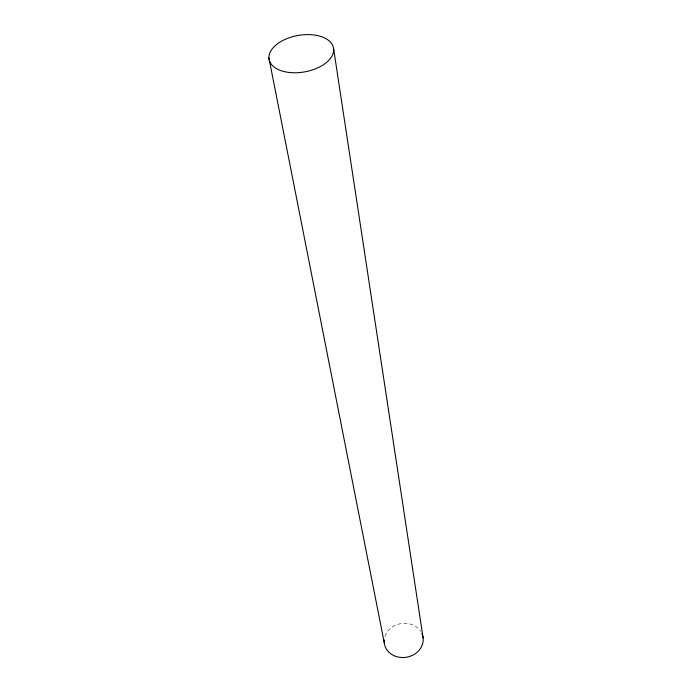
<?xml version="1.0" encoding="UTF-8"?>
<svg xmlns="http://www.w3.org/2000/svg" width="692" height="692" viewBox="0 0 692 692"><rect width="100%" height="100%" fill="white"/><g stroke="black" fill="none" stroke-linecap="round" stroke-linejoin="round"><path stroke-width="0.52" stroke-dasharray="3.46 2.59" d="M384.951 636.406A19.592 17.04 -9.9 0 1 401.395 623.535A19.592 17.04 -9.9 0 1 420.632 631.225"/><path stroke-width="1.04" d="M268.894 57.912L384.233 642.617M333.63 48.838A32.732 18.52 -9.9 0 1 286.678 72.098A32.732 18.52 -9.9 0 1 283.547 40.119A32.732 18.52 -9.9 0 1 333.63 48.838L423.106 637.886M421.93 633.595A19.592 17.04 -9.9 0 1 406.481 657.227A19.592 17.04 -9.9 0 1 384.224 639.936"/></g></svg>
